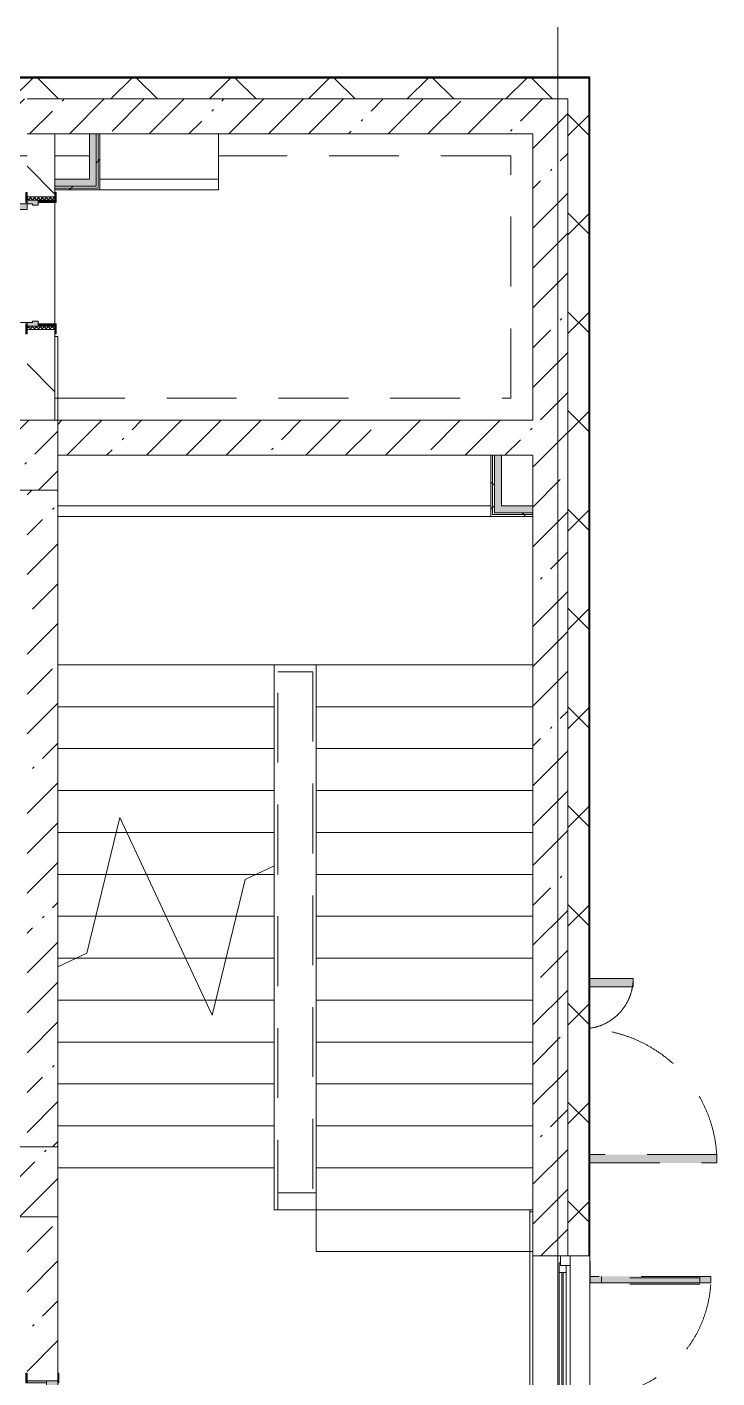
# Model space of a CAD drawing. Header units: millimetres. Extents: x -3917 to 185442, y -8553 to 29000.
# Drawn here: x 179642 to 184580, y 12246 to 21915 of the extents above; entities that cross this region are included whole.
import ezdxf

# ---------------------------------------------------------------- set-up
doc = ezdxf.new("R2010")
doc.units = ezdxf.units.MM
doc.linetypes.add('200_ШТРИХ__ш1_п0_6_', pattern=[800, 500, -300])
for name, color, linetype, lineweight in [('A-DETL-MBND-1', 7, '200_ШТРИХ__ш1_п0_6_', 9), ('A-GLAZ-2', 7, 'Continuous', 5), ('A-WALL', 7, 'Continuous', 9), ('A-WALL-4', 7, 'Continuous', 5), ('I-WALL-4', 7, 'Continuous', 5), ('S-COLS-4', 7, 'Continuous', 5), ('S-STRS-1', 7, 'Continuous', 5), ('S-STRS-MBND-1', 7, 'Continuous', 5), ('Оси', 7, 'Continuous', 9)]:
    doc.layers.add(name, color=color, linetype=linetype, lineweight=lineweight)
for name, color, linetype, lineweight, true_color in [('A-DOOR-1', 7, 'Continuous', 5, 0xaaaaaa), ('A-DOOR-2', 7, 'Continuous', 5, 0xe2e2e2), ('A-DOOR-FRAM-1', 7, 'Continuous', 5, 0xe2e2e2), ('A-DOOR-FRAM-2', 7, 'Continuous', 5, 0xaaaaaa), ('A-FLOR-2', 7, 'Continuous', 5, 0xaaaaaa), ('I-WALL-2', 7, 'Continuous', 5, 0xe7e7e7)]:
    doc.layers.add(name, color=color, linetype=linetype, lineweight=lineweight, true_color=true_color)
pattern_1 = [(45, (58431.5, 0), (-285.1231, 285.1231), []), (45, (58716.64, 0), (-285.1231, 285.1231), [504.031, -100.806, 16.764, -84.042])]
pattern_2 = [(45, (58431.5, 0), (-353.5534, 353.5534), []), (135, (58431.5, 0), (-353.5534, -353.5534), [])]
pattern_3 = [(45, (58431.5, 0), (-530.33, 530.33), []), (135, (58431.5, 0), (-530.33, -530.33), [])]

# ---------------------------------------------------------------- blocks, each defined once
blk = doc.blocks.new('110_Дверь_СКБ_2Ст - Д-1_л_Лестничная клетка EIS60 2-32142534-2_10_1_птичка')
at = {"layer": 'A-DOOR-2'}
for points in [[(662.5, 110), (662.5, 1010), (612.5, 1010), (612.5, 110)], [(-587.5, 510), (-637.5, 510), (-637.5, 110), (-587.5, 110), (-587.5, 433.2)], [(712.5, 30), (697.5, 30), (697.5, -110), (712.5, -110), (712.5, -30.6)]]:
    blk.add_hatch(color=256, dxfattribs=at).paths.add_polyline_path(points)
h = blk.add_hatch(color=256, dxfattribs=at)
h.paths.add_polyline_path([(712.5, 110), (662.5, 110), (662.5, 60), (652.5, 60), (652.5, 30), (712.5, 30)])
h.paths.add_polyline_path([(-627.5, 30), (-627.5, 60), (-637.5, 60), (-637.5, 110), (-687.5, 110), (-687.5, 30)])
at = {"layer": 'A-DOOR-FRAM-1'}
for points in [[(-672.5, 110), (-672.5, 118), (-742.5, 118), (-742.5, 110)], [(767.5, 110), (767.5, 118), (697.5, 118), (697.5, 110)], [(-672.5, 30), (-687.5, 30), (-687.5, -110), (-672.5, -110), (-672.5, -30.6)], [(-672.5, -110), (-742.5, -110), (-742.5, -118), (-672.5, -118)], [(767.5, -118), (767.5, -110), (697.5, -110), (697.5, -118)]]:
    blk.add_hatch(color=256, dxfattribs=at).paths.add_polyline_path(points)
at = {"layer": 'A-DOOR-1'}
for p, q in [((662.5, 1010), (612.5, 1010)), ((612.5, 1010), (612.5, 110)), ((662.5, 110), (662.5, 1010)), ((-637.5, 510), (-637.5, 110)), ((-587.5, 510), (-637.5, 510)), ((-587.5, 110), (-587.5, 510)), ((-637.5, 110), (-587.5, 110)), ((612.5, 110), (662.5, 110))]:
    blk.add_line(p, q, dxfattribs=at)
for centre, radius, start, end in [((662.5, 110), 900, 90, 180), ((-637.5, 110), 400, 360, 90)]:
    blk.add_arc(centre, radius, start, end, dxfattribs=at)
at = {"layer": 'A-DOOR-FRAM-2'}
for p, q in [((-672.5, 118), (-742.5, 118)), ((-742.5, 118), (-742.5, 110)), ((-742.5, 110), (-672.5, 110)), ((-637.5, 110), (-687.5, 110)), ((-687.5, 110), (-687.5, 30)), ((-672.5, 110), (-672.5, 118)), ((-637.5, 60), (-637.5, 110)), ((662.5, 110), (662.5, 60)), ((712.5, 110), (662.5, 110)), ((767.5, 118), (697.5, 118)), ((697.5, 118), (697.5, 110)), ((697.5, 110), (767.5, 110)), ((712.5, 30), (712.5, 110)), ((767.5, 110), (767.5, 118)), ((-687.5, 30), (-627.5, 30)), ((-672.5, 30), (-687.5, 30)), ((-687.5, 30), (-687.5, -110)), ((-672.5, -110), (-672.5, 30)), ((-627.5, 60), (-637.5, 60)), ((-627.5, 30), (-627.5, 60)), ((662.5, 60), (652.5, 60)), ((652.5, 60), (652.5, 30)), ((652.5, 30), (712.5, 30)), ((712.5, 30), (697.5, 30)), ((697.5, 30), (697.5, -110)), ((712.5, -110), (712.5, 30)), ((-672.5, -110), (-742.5, -110)), ((-742.5, -110), (-742.5, -118)), ((-742.5, -118), (-672.5, -118)), ((-687.5, -110), (-672.5, -110)), ((-672.5, -118), (-672.5, -110)), ((697.5, -110), (712.5, -110)), ((767.5, -110), (697.5, -110)), ((697.5, -110), (697.5, -118)), ((697.5, -118), (767.5, -118)), ((767.5, -118), (767.5, -110))]:
    blk.add_line(p, q, dxfattribs=at)
blk = doc.blocks.new('120_Окно_СКБ_1Ст - 120_Окно_СКБ_1Ст 1200х2500_h_ с форточкой2-24160662-2_10_1_птичка')
at = {"layer": 'A-GLAZ-2'}
for p, q in [((-600, -127), (-600, -57)), ((-600, -57), (-530, -57)), ((600, -57), (-600, -57)), ((-530, -57), (-530, -127)), ((530, -87), (-530, -87)), ((-530, -87), (-530, -127)), ((-480, -137), (-480, -87)), ((480, -137), (480, -87)), ((530, -127), (530, -57)), ((530, -57), (600, -57)), ((530, -127), (530, -87)), ((600, -57), (600, -127)), ((-530, -127), (-600, -127)), ((-600, -127), (-550, -127)), ((-530, -127), (-550, -127)), ((-550, -127), (-550, -137)), ((-550, -137), (550, -137)), ((550, -137), (-550, -137)), ((-480, -107), (480, -107)), ((480, -117), (-480, -117)), ((600, -127), (530, -127)), ((550, -127), (530, -127)), ((550, -127), (600, -127)), ((550, -137), (550, -127))]:
    blk.add_line(p, q, dxfattribs=at)
blk = doc.blocks.new('110_Дверь_СКБ_1Ст_Внутренняя1 - Д-8 950x2100h_охрана-V106-2_10_1_птичка')
at = {"layer": 'A-DOOR-1'}
h = blk.add_hatch(dxfattribs=at)
h.set_pattern_fill('FP_128', color=256, style=0, pattern_type=2)
h.set_pattern_definition([(135, (1826.41, 164.685), (-14.14214, -14.14214), []), (225, (1826.41, 164.685), (14.14214, -14.14214), [])])
h.paths.add_polyline_path([(487.5, 100), (462.5, 100), (462.5, -100), (487.5, -100), (487.5, -34.8)])
at = {"layer": 'A-DOOR-2'}
h = blk.add_hatch(color=256, dxfattribs=at)
h.paths.add_polyline_path([(-437.5, 100), (-437.5, 20), (-402.5, 20), (-402.5, 60), (-412.5, 60), (-416.2, 100)])
h.paths.add_polyline_path([(437.5, 100), (437.5, 60), (427.5, 60), (427.5, 20), (462.5, 20), (462.5, 100)])
at = {"layer": 'A-DOOR-FRAM-1'}
for points in [[(397.5, 950), (397.5, 100), (437.5, 100), (437.5, 950)], [(-492.5, 108), (-492.5, 100), (-422.5, 100), (-422.5, 108)], [(511.4, 108), (447.5, 108), (447.5, 100), (517.5, 100), (517.5, 108)], [(-422.5, 20), (-437.5, 20), (-437.5, -100), (-422.5, -100), (-422.5, -34.8)], [(462.5, 20), (447.5, 20), (447.5, -100), (462.5, -100), (462.5, -34.8)], [(-492.5, -100), (-492.5, -108), (-422.5, -108), (-422.5, -100)], [(447.5, -100), (447.5, -108), (517.5, -108), (517.5, -100)]]:
    blk.add_hatch(color=256, dxfattribs=at).paths.add_polyline_path(points)
at = {"layer": 'A-DOOR-FRAM-2'}
h = blk.add_hatch(dxfattribs=at)
h.set_pattern_fill('FP_129', color=256, style=0, pattern_type=2)
h.set_pattern_definition([(45, (-296.384, 164.685), (-14.1421, 14.1421), []), (135, (-296.384, 164.685), (-14.1421, -14.1421), [])])
h.paths.add_polyline_path([(-437.5, 100), (-462.5, 100), (-462.5, -100), (-437.5, -100), (-437.5, -34.8)])
at = {"layer": 'A-DOOR-1'}
for p, q in [((437.5, 950), (397.5, 950)), ((397.5, 950), (397.5, 100)), ((437.5, 100), (437.5, 950)), ((397.5, 100), (437.5, 100))]:
    blk.add_line(p, q, dxfattribs=at)
blk.add_arc((437.5, 100), 850, 90, 180, dxfattribs=at)
at = {"layer": 'A-DOOR-FRAM-2'}
for p, q in [((-422.5, 108), (-492.5, 108)), ((-492.5, 108), (-492.5, 100)), ((-492.5, 100), (-422.5, 100)), ((-437.5, 100), (-462.5, 100)), ((-462.5, 100), (-462.5, -100)), ((-412.5, 100), (-437.5, 100)), ((-437.5, 100), (-437.5, 20)), ((-437.5, -100), (-437.5, 100)), ((-422.5, 100), (-437.5, 100)), ((-437.5, 100), (-437.5, 99)), ((-437.5, 99), (-422.5, 99)), ((-422.5, 100), (-422.5, 108)), ((-422.5, 99), (-422.5, 100)), ((-412.5, 60), (-412.5, 100)), ((437.5, 100), (437.5, 60)), ((462.5, 100), (437.5, 100)), ((517.5, 108), (447.5, 108)), ((447.5, 108), (447.5, 100)), ((462.5, 100), (447.5, 100)), ((447.5, 100), (447.5, 99)), ((447.5, 100), (517.5, 100)), ((447.5, 99), (462.5, 99)), ((462.5, 20), (462.5, 100)), ((487.5, 100), (462.5, 100)), ((462.5, 100), (462.5, -100)), ((462.5, 99), (462.5, 100)), ((487.5, -100), (487.5, 100)), ((517.5, 100), (517.5, 108)), ((-437.5, 20), (-402.5, 20)), ((-422.5, 20), (-437.5, 20)), ((-437.5, 20), (-437.5, -100)), ((-422.5, -100), (-422.5, 20)), ((-402.5, 60), (-412.5, 60)), ((-402.5, 20), (-402.5, 60)), ((437.5, 60), (427.5, 60)), ((427.5, 60), (427.5, 20)), ((427.5, 20), (462.5, 20)), ((462.5, 20), (447.5, 20)), ((447.5, 20), (447.5, -100)), ((462.5, -100), (462.5, 20)), ((-422.5, -100), (-492.5, -100)), ((-492.5, -100), (-492.5, -108)), ((-492.5, -108), (-422.5, -108)), ((-462.5, -100), (-437.5, -100)), ((-437.5, -100), (-422.5, -100)), ((-422.5, -108), (-422.5, -100)), ((447.5, -100), (462.5, -100)), ((517.5, -100), (447.5, -100)), ((447.5, -100), (447.5, -108)), ((447.5, -108), (517.5, -108)), ((462.5, -100), (487.5, -100)), ((517.5, -108), (517.5, -100))]:
    blk.add_line(p, q, dxfattribs=at)
blk = doc.blocks.new('110_Дверь_СКБ_2Ст_Наружная - ДН-3_1_л__ Двухстворчатая 1200 х2900 из подвала EI30-23667726-2_10_1_птичка')
at = {"layer": 'A-DETL-MBND-1'}
for points in [[(679.5, 989), (619.5, 989), (619.5, 79), (679.5, 79)], [(-580.5, 79), (-580.5, 389), (-640.5, 389), (-640.5, 79)]]:
    blk.add_hatch(color=256, dxfattribs=at).paths.add_polyline_path(points)
for p, q in [((679.5, 989), (619.5, 989)), ((619.5, 989), (619.5, 79)), ((679.5, 79), (679.5, 989)), ((-640.5, 389), (-640.5, 79)), ((-580.5, 389), (-640.5, 389)), ((-580.5, 79), (-580.5, 389))]:
    blk.add_line(p, q, dxfattribs=at)
for centre, radius, start, end in [((679.5, 29), 960, 90, 176.98148), ((-640.5, 29), 360, 8.16602, 90)]:
    blk.add_arc(centre, radius, start, end, dxfattribs=at)
blk = doc.blocks.new('Дверь_Витражная_СКБ_2Ст - ВН-6-31912847-2_10_1_птичка')
at = {"layer": 'A-DETL-MBND-1'}
for points in [[(-643, -370), (-598, -370), (-598, -20), (-643, -20)], [(562, -884), (607, -884), (607, -20), (562, -20)]]:
    blk.add_hatch(color=256, dxfattribs=at).paths.add_polyline_path(points)
for p, q in [((-607, -20), (-715, -20)), ((-715, -20), (-607, -20)), ((-598, -20), (-643, -20)), ((-643, -370), (-643, -20)), ((-598, -20), (-643, -20)), ((-643, -20), (-643, -370)), ((-607, -370), (-607, -20)), ((-598, -370), (-598, -20)), ((-598, -370), (-598, -20)), ((562, -20), (607, -20)), ((562, -884), (562, -20)), ((562, -20), (562, -884)), ((607, -20), (562, -20)), ((607, -884), (607, -20)), ((607, -884), (607, -20)), ((607, -20), (715, -20)), ((607, -20), (715, -20)), ((607, -884), (607, -20)), ((-643, -100), (-598, -100)), ((-633, -290), (-633, -100)), ((-589, -290), (-589, -100)), ((553, -804), (553, -100)), ((607, -100), (562, -100)), ((597, -804), (597, -100)), ((-643, -290), (-598, -290)), ((-643, -370), (-598, -370)), ((-643, -370), (-598, -370)), ((607, -804), (562, -804)), ((607, -884), (562, -884)), ((562, -884), (607, -884))]:
    blk.add_line(p, q, dxfattribs=at)
for centre, radius, start, end in [((-607, -20), 350, 270, 0), ((607, -20), 864, 180, 270)]:
    blk.add_arc(centre, radius, start, end, dxfattribs=at)
blk = doc.blocks.new('BSC_Колонна _Прямоугольная - 500х500-22291386-2_10_1_птичка')
at = {"layer": 'S-COLS-4'}
h = blk.add_hatch(dxfattribs=at)
h.set_pattern_fill('FP_213', color=256, style=0, pattern_type=2)
h.set_pattern_definition([(45, (-121180, -13650), (-285.1231, 285.1231), []), (45, (-120894.88, -13650), (-285.1231, 285.1231), [504.031, -100.806, 16.764, -84.042])])
h.paths.add_polyline_path([(-250, -250), (250, -250), (250, 250), (-250, 250), (-250, -115.2)])
for p, q in [((250, 250), (-250, 250)), ((-250, 250), (-250, -250)), ((250, -250), (250, 250)), ((-250, -250), (250, -250))]:
    blk.add_line(p, q, dxfattribs=at)
blk = doc.blocks.new('BSC_Колонна _Прямоугольная - 500х500-V211-2_10_1_птичка')
at = {"layer": 'S-COLS-4'}
h = blk.add_hatch(dxfattribs=at)
h.set_pattern_fill('FP_222', color=256, style=0, pattern_type=2)
h.set_pattern_definition([(45, (-121180, -18850), (-285.1231, 285.1231), []), (45, (-120894.88, -18850), (-285.1231, 285.1231), [504.031, -100.806, 16.764, -84.042])])
h.paths.add_polyline_path([(-250, -250), (250, -250), (250, 250), (-250, 250), (-250, -109.1)])
for p, q in [((250, 250), (-250, 250)), ((-250, 250), (-250, -250)), ((250, -250), (250, 250)), ((-250, -250), (250, -250))]:
    blk.add_line(p, q, dxfattribs=at)
blk = doc.blocks.new('Зашивка приборов отопления30 - Зашивка приборов отопления-33323465-2_10_1_птичка')
at = {"layer": 'A-WALL-4'}
for p, q in [((121290.8, 18669.6), (124390.8, 18669.6)), ((124390.8, 18669.6), (121290.8, 18669.6)), ((121290.8, 18594.6), (124390.8, 18594.6))]:
    blk.add_line(p, q, dxfattribs=at)
blk = doc.blocks.new('Зашивка приборов отопления44 - Зашивка приборов отопления-33398827-2_10_1_птичка')
at = {"layer": 'A-WALL-4'}
for p, q in [((122140.8, 18669.6), (122140.8, 18994.6)), ((121290.8, 18669.6), (122140.8, 18669.6)), ((122141.3, 18669.6), (121290.8, 18669.6)), ((122141.3, 18594.6), (122141.3, 18669.6)), ((121290.8, 18594.6), (122141.3, 18594.6))]:
    blk.add_line(p, q, dxfattribs=at)

msp = doc.modelspace()

# ---------------------------------------------------------------- hatches: boundary and pattern name
at = {"layer": 'A-WALL-4'}
h = msp.add_hatch(dxfattribs=at)
h.set_pattern_fill('FP_115', color=256, style=0, pattern_type=2)
h.set_pattern_definition(pattern_2)
h.paths.add_polyline_path([(183661.5, 21400), (183661.5, 21550), (178581.7, 21550), (178581.7, 21400), (183511.5, 21400)])
h.paths.add_polyline_path([(177681.7, 21400), (177681.7, 21550), (176332, 21550), (176332, 21400), (176938.4, 21400)])
h.paths.add_polyline_path([(164880.6, 21400), (165282, 21400), (165282, 21550), (163981.7, 21550), (163981.7, 21400), (164481.5, 21400)])
h.paths.add_polyline_path([(167482, 21400), (167482, 21550), (166182, 21550), (166182, 21400), (166735.7, 21400)])
h.paths.add_polyline_path([(168382, 21400), (169681.5, 21400), (169681.5, 21550), (168382, 21550)])
h.paths.add_polyline_path([(174532, 21400), (175432, 21400), (175432, 21550), (174032, 21550), (174032, 21400), (174155.8, 21400)])
h.paths.add_polyline_path([(170581.5, 21400), (171732, 21400), (171732, 21550), (170581.5, 21550)])
h.paths.add_polyline_path([(158388, 21400), (159581.5, 21400), (159581.5, 21550), (155041.5, 21550), (155041.5, 21400), (157460.5, 21400)])
h.paths.add_polyline_path([(160481.5, 21400), (161681.7, 21400), (161681.7, 21550), (160481.5, 21550)])
h.paths.add_polyline_path([(151741.5, 21400), (151741.5, 21550), (151491.5, 21550), (151491.5, 21400)])
h = msp.add_hatch(dxfattribs=at)
h.set_pattern_fill('FP_115', color=256, style=0, pattern_type=2)
h.set_pattern_definition(pattern_2)
h.paths.add_polyline_path([(183511.5, -250), (183661.5, -250), (183661.5, 7700), (183511.5, 7700), (183511.5, -100)])
h.paths.add_polyline_path([(183661.5, 10000), (183661.5, 11920), (183511.5, 11920), (183511.5, 10000)])
h.paths.add_polyline_path([(183661.5, 13120), (183661.5, 21400), (183511.5, 21400), (183511.5, 13120)])
at = {"layer": 'I-WALL-2'}
for points in [[(180137.5, 20775), (180137.5, 21150), (180087.5, 21150), (180087.5, 20775)], [(180087.5, 20775), (180087.5, 20825), (179841.5, 20825), (179841.5, 20775)], [(183036.5, 18487.5), (183036.5, 18850), (182986.5, 18850), (182986.5, 18487.5)], [(183261.5, 18437.5), (183261.5, 18487.5), (182986.5, 18487.5), (182986.5, 18437.5)]]:
    msp.add_hatch(color=256, dxfattribs=at).paths.add_polyline_path(points)
at = {"layer": 'I-WALL-4'}
h = msp.add_hatch(dxfattribs=at)
h.set_pattern_fill('FP_123', color=256, style=0, pattern_type=2)
h.set_pattern_definition(pattern_1)
h.paths.add_polyline_path([(170581.5, 21150), (171732, 21150), (171732, 21400), (170581.5, 21400)])
h.paths.add_polyline_path([(174532, 21150), (175432, 21150), (175432, 21400), (174532, 21400), (174532, 21239.3)])
h.paths.add_polyline_path([(179641.5, 21150), (179641.5, 21400), (179281.5, 21400), (179281.5, 21150)])
h.paths.add_polyline_path([(176947, 21150), (177681.7, 21150), (177681.7, 21400), (176332, 21400), (176332, 21150), (176938.4, 21150)])
h.paths.add_polyline_path([(159569, 21150), (159581.5, 21150), (159581.5, 21400), (159231.5, 21400), (159231.5, 21150), (159556.5, 21150)])
h.paths.add_polyline_path([(161170.5, 21150), (161681.7, 21150), (161681.7, 21400), (160481.5, 21400), (160481.5, 21150)])
h.paths.add_polyline_path([(164481.5, 21150), (165282, 21150), (165282, 21400), (164481.5, 21400)])
h.paths.add_polyline_path([(166735.7, 21150), (167482, 21150), (167482, 21400), (166182, 21400), (166182, 21150), (166656.5, 21150)])
h.paths.add_polyline_path([(169681.5, 21150), (169681.5, 21400), (169481.5, 21400), (169481.5, 21150), (169518.2, 21150)])
h.paths.add_polyline_path([(168781.5, 21150), (168781.5, 21400), (168382, 21400), (168382, 21150), (168590.7, 21150)])
h = msp.add_hatch(dxfattribs=at)
h.set_pattern_fill('FP_123', color=256, style=0, pattern_type=2)
h.set_pattern_definition(pattern_1)
h.paths.add_polyline_path([(183261.5, 21150), (183261.5, 21400), (179641.5, 21400), (179641.5, 21150), (181576, 21150)])
h = msp.add_hatch(dxfattribs=at)
h.set_pattern_fill('FP_123', color=256, style=0, pattern_type=2)
h.set_pattern_definition(pattern_1)
h.paths.add_polyline_path([(183431, 10600), (183511.5, 10600), (183511.5, 11920), (183261.5, 11920), (183261.5, 10600)])
h.paths.add_polyline_path([(183511.5, 13120), (183511.5, 21400), (183261.5, 21400), (183261.5, 13120), (183431, 13120)])
h = msp.add_hatch(dxfattribs=at)
h.set_pattern_fill('FP_126', color=256, style=0, pattern_type=2)
h.set_pattern_definition([(135, (58431.5, 0), (-353.5534, -353.5534), [])])
h.paths.add_polyline_path([(179641.5, 19100), (179841.5, 19100), (179841.5, 19750), (179641.5, 19750), (179641.5, 19319.3)])
h.paths.add_polyline_path([(179841.5, 20700), (179841.5, 21150), (179641.5, 21150), (179641.5, 20700), (179720.9, 20700)])
h = msp.add_hatch(dxfattribs=at)
h.set_pattern_fill('FP_227', color=256, style=0, pattern_type=2)
h.set_pattern_definition(pattern_3)
h.paths.add_polyline_path([(180150, 20762.5), (180150, 21150), (180137.5, 21150), (180137.5, 20762.5)])
h = msp.add_hatch(dxfattribs=at)
h.set_pattern_fill('FP_227', color=256, style=0, pattern_type=2)
h.set_pattern_definition(pattern_3)
h.paths.add_polyline_path([(180162.5, 20750), (180162.5, 21150), (180150, 21150), (180150, 20750)])
h = msp.add_hatch(dxfattribs=at)
h.set_pattern_fill('FP_227', color=256, style=0, pattern_type=2)
h.set_pattern_definition(pattern_3)
h.paths.add_polyline_path([(180137.5, 20762.5), (180137.5, 20775), (179841.5, 20775), (179841.5, 20762.5), (180087.5, 20762.5)])
h = msp.add_hatch(dxfattribs=at)
h.set_pattern_fill('FP_227', color=256, style=0, pattern_type=2)
h.set_pattern_definition(pattern_3)
h.paths.add_polyline_path([(180087.5, 20750), (180150, 20750), (180150, 20762.5), (179841.5, 20762.5), (179841.5, 20750)])
h = msp.add_hatch(dxfattribs=at)
h.set_pattern_fill('FP_123', color=256, style=0, pattern_type=2)
h.set_pattern_definition(pattern_1)
h.paths.add_polyline_path([(183261.5, 18850), (183261.5, 19100), (179861.5, 19100), (179861.5, 18850), (183036.5, 18850)])
h = msp.add_hatch(dxfattribs=at)
h.set_pattern_fill('FP_227', color=256, style=0, pattern_type=2)
h.set_pattern_definition(pattern_3)
h.paths.add_polyline_path([(182974, 18425), (182974, 18850), (182961.5, 18850), (182961.5, 18425)])
h = msp.add_hatch(dxfattribs=at)
h.set_pattern_fill('FP_227', color=256, style=0, pattern_type=2)
h.set_pattern_definition(pattern_3)
h.paths.add_polyline_path([(182974, 18437.5), (182986.5, 18437.5), (182986.5, 18850), (182974, 18850), (182974, 18487.5)])
h = msp.add_hatch(dxfattribs=at)
h.set_pattern_fill('FP_123', color=256, style=0, pattern_type=2)
h.set_pattern_definition(pattern_1)
h.paths.add_polyline_path([(179720.9, 10600), (179861.5, 10600), (179861.5, 10825), (179641.5, 10825), (179641.5, 10600)])
h.paths.add_polyline_path([(179720.9, 12225), (179861.5, 12225), (179861.5, 13400), (179641.5, 13400), (179641.5, 12225)])
h.paths.add_polyline_path([(179654.7, 13900), (179861.5, 13900), (179861.5, 18600), (179641.5, 18600), (179641.5, 13900)])
h = msp.add_hatch(dxfattribs=at)
h.set_pattern_fill('FP_227', color=256, style=0, pattern_type=2)
h.set_pattern_definition(pattern_3)
h.paths.add_polyline_path([(183261.5, 18412.5), (183261.5, 18425), (182961.5, 18425), (182961.5, 18412.5)])
h = msp.add_hatch(dxfattribs=at)
h.set_pattern_fill('FP_227', color=256, style=0, pattern_type=2)
h.set_pattern_definition(pattern_3)
h.paths.add_polyline_path([(183261.5, 18425), (183261.5, 18437.5), (182974, 18437.5), (182974, 18425)])
h = msp.add_hatch(dxfattribs=at)
h.set_pattern_fill('FP_127', color=256, style=0, pattern_type=2)
h.set_pattern_definition([(45, (58431.52, 0), (-176.7767, 176.7767), [])])
h.paths.add_polyline_path([(179641.5, 12450), (179641.5, 12530), (178891.5, 12530), (178891.5, 12450)])

# ---------------------------------------------------------------- linework, layer by layer
at = {"layer": 'A-DETL-MBND-1'}
for p, q in [((179641.5, 20992), (179439.5, 20992)), ((180087.5, 20992), (179841.5, 20992)), ((183103.5, 20992), (181012.5, 20992)), ((183103.5, 19258), (183103.5, 20992)), ((179841.5, 19258), (183103.5, 19258)), ((181436.5, 13450), (181436.5, 17300)), ((181686.5, 17300), (181436.5, 17300)), ((181686.5, 17300), (181686.5, 13570)), ((181436.5, 13570), (181711.5, 13570))]:
    msp.add_line(p, q, dxfattribs=at)
at = {"layer": 'A-FLOR-2'}
for p, q in [((179841.5, 19700), (179861.5, 19700)), ((179861.5, 19700), (179861.5, 19100)), ((181411.5, 13450), (181411.5, 13750)), ((183240.5, 13450), (181411.5, 13450)), ((183240.5, 10600), (183240.5, 13450)), ((183261.5, 13435), (183240.5, 13435))]:
    msp.add_line(p, q, dxfattribs=at)
at = {"layer": 'A-WALL'}
for p, q in [((183664.5, 21553), (178581.7, 21553)), ((183661.5, 21550), (178581.7, 21550)), ((183661.5, 13120), (183661.5, 21550)), ((183664.5, 13120), (183664.5, 21553)), ((183511.5, 21400), (183511.5, 13120)), ((179841.5, 21150), (179641.5, 21150)), ((180162.5, 21150), (180087.5, 21150)), ((180137.5, 20775), (180137.5, 21150)), ((180150, 20762.5), (180150, 21150)), ((179841.5, 20775), (180137.5, 20775)), ((179841.5, 20762.5), (180150, 20762.5)), ((183036.5, 18850), (182961.5, 18850)), ((182974, 18850), (182974, 18425)), ((182986.5, 18850), (182986.5, 18437.5)), ((183261.5, 18412.5), (183261.5, 18487.5)), ((182974, 18425), (183261.5, 18425)), ((182986.5, 18437.5), (183261.5, 18437.5))]:
    msp.add_line(p, q, dxfattribs=at)
at = {"layer": 'A-WALL-4'}
for p, q in [((183669.5, 21558), (178581.7, 21558)), ((183669.5, -258), (183669.5, 21558)), ((179641.5, 21400), (183511.5, 21400)), ((183511.5, 13120), (183669.5, 13120))]:
    msp.add_line(p, q, dxfattribs=at)
at = {"layer": 'I-WALL-4'}
for p, q in [((179841.5, 21150), (180087.5, 21150)), ((179841.5, 20730), (179841.5, 21150)), ((180087.5, 21150), (180087.5, 20825)), ((180162.5, 21150), (183261.5, 21150)), ((180162.5, 20750), (180162.5, 21150)), ((183261.5, 21150), (183261.5, 19100)), ((180087.5, 20825), (179841.5, 20825)), ((179841.5, 20750), (180162.5, 20750)), ((179841.5, 20660), (179841.5, 19790)), ((179841.5, 19100), (179841.5, 19720)), ((183261.5, 19100), (179861.5, 19100)), ((179861.5, 18850), (182961.5, 18850)), ((182961.5, 18850), (182961.5, 18412.5)), ((183036.5, 18850), (183261.5, 18850)), ((183036.5, 18487.5), (183036.5, 18850)), ((183261.5, 18850), (183261.5, 18487.5)), ((179861.5, 13900), (179861.5, 18600)), ((183261.5, 18487.5), (183036.5, 18487.5)), ((182961.5, 18412.5), (183261.5, 18412.5)), ((183261.5, 18412.5), (183261.5, 10600)), ((179861.5, 12280), (179861.5, 13400)), ((183261.5, 13120), (183511.5, 13120))]:
    msp.add_line(p, q, dxfattribs=at)
at = {"layer": 'S-STRS-1'}
for p, q in [((179861.5, 17350), (181411.5, 17350)), ((179861.5, 17350), (181411.5, 17350)), ((181411.5, 17350), (181711.5, 17350)), ((181411.5, 17050), (181411.5, 17350)), ((183261.5, 17350), (181711.5, 17350)), ((181711.5, 17350), (181711.5, 17050)), ((183261.5, 17350), (181711.5, 17350)), ((179861.5, 17050), (181411.5, 17050)), ((179861.5, 17050), (181411.5, 17050)), ((181411.5, 16750), (181411.5, 17050)), ((181711.5, 17050), (181711.5, 16750)), ((183261.5, 17050), (181711.5, 17050)), ((183261.5, 17050), (181711.5, 17050)), ((179861.5, 16750), (181411.5, 16750)), ((179861.5, 16750), (181411.5, 16750)), ((181411.5, 16450), (181411.5, 16750)), ((181711.5, 16750), (181711.5, 16450)), ((183261.5, 16750), (181711.5, 16750)), ((183261.5, 16750), (181711.5, 16750)), ((179861.5, 16450), (181411.5, 16450)), ((179861.5, 16450), (181411.5, 16450)), ((181411.5, 16150), (181411.5, 16450)), ((181711.5, 16450), (181711.5, 16150)), ((183261.5, 16450), (181711.5, 16450)), ((183261.5, 16450), (181711.5, 16450)), ((179861.5, 16150), (180280.1, 16150)), ((179861.5, 16150), (180280.1, 16150)), ((180280.1, 16150), (180356.7, 16150)), ((180280.1, 16150), (180356.7, 16150)), ((180356.7, 16150), (181411.5, 16150)), ((180356.7, 16150), (181411.5, 16150)), ((181411.5, 15911.4), (181411.5, 16150)), ((181711.5, 16150), (181711.5, 15850)), ((183261.5, 16150), (181711.5, 16150)), ((183261.5, 16150), (181711.5, 16150)), ((181411.5, 15850), (181411.5, 15911.4)), ((179861.5, 15850), (180207.2, 15850)), ((179861.5, 15850), (180207.2, 15850)), ((180207.2, 15850), (180496.6, 15850)), ((180207.2, 15850), (180496.6, 15850)), ((180496.6, 15850), (181279.9, 15850)), ((180496.6, 15850), (181279.9, 15850)), ((181279.9, 15850), (181411.5, 15850)), ((181279.9, 15850), (181411.5, 15850)), ((181411.5, 15550), (181411.5, 15850)), ((181711.5, 15850), (181711.5, 15550)), ((183261.5, 15850), (181711.5, 15850)), ((183261.5, 15850), (181711.5, 15850)), ((179861.5, 15550), (180134.3, 15550)), ((179861.5, 15550), (180134.3, 15550)), ((180134.3, 15550), (180636.5, 15550)), ((180134.3, 15550), (180636.5, 15550)), ((180636.5, 15550), (181138.8, 15550)), ((180636.5, 15550), (181138.8, 15550)), ((181138.8, 15550), (181411.5, 15550)), ((181138.8, 15550), (181411.5, 15550)), ((181411.5, 15250), (181411.5, 15550)), ((181711.5, 15550), (181711.5, 15250)), ((183261.5, 15550), (181711.5, 15550)), ((183261.5, 15550), (181711.5, 15550)), ((179861.5, 15250), (179993.2, 15250)), ((179861.5, 15250), (179993.2, 15250)), ((179993.2, 15250), (180776.4, 15250)), ((179993.2, 15250), (180776.4, 15250)), ((180776.4, 15250), (181065.9, 15250)), ((180776.4, 15250), (181065.9, 15250)), ((181065.9, 15250), (181411.5, 15250)), ((181065.9, 15250), (181411.5, 15250)), ((181411.5, 14950), (181411.5, 15250)), ((181711.5, 15250), (181711.5, 14950)), ((183261.5, 15250), (181711.5, 15250)), ((183261.5, 15250), (181711.5, 15250)), ((179861.5, 14950), (180916.3, 14950)), ((179861.5, 14950), (180916.3, 14950)), ((180916.3, 14950), (180992.9, 14950)), ((180916.3, 14950), (180992.9, 14950)), ((180992.9, 14950), (181411.5, 14950)), ((180992.9, 14950), (181411.5, 14950)), ((181411.5, 14650), (181411.5, 14950)), ((181711.5, 14950), (181711.5, 14650)), ((183261.5, 14950), (181711.5, 14950)), ((183261.5, 14950), (181711.5, 14950)), ((179861.5, 14650), (181411.5, 14650)), ((179861.5, 14650), (181411.5, 14650)), ((181411.5, 14350), (181411.5, 14650)), ((181711.5, 14650), (181711.5, 14350)), ((183261.5, 14650), (181711.5, 14650)), ((183261.5, 14650), (181711.5, 14650)), ((179861.5, 14350), (181411.5, 14350)), ((179861.5, 14350), (181411.5, 14350)), ((181411.5, 14050), (181411.5, 14350)), ((181711.5, 14350), (181711.5, 14050)), ((183261.5, 14350), (181711.5, 14350)), ((183261.5, 14350), (181711.5, 14350)), ((179861.5, 14050), (181411.5, 14050)), ((179861.5, 14050), (181411.5, 14050)), ((181411.5, 13750), (181411.5, 14050)), ((181711.5, 14050), (181711.5, 13750)), ((183261.5, 14050), (181711.5, 14050)), ((183261.5, 14050), (181711.5, 14050)), ((179861.5, 13750), (181411.5, 13750)), ((179861.5, 13750), (181411.5, 13750)), ((181711.5, 13750), (181711.5, 13450)), ((183261.5, 13750), (181711.5, 13750)), ((183261.5, 13750), (181711.5, 13750)), ((183261.5, 13450), (181711.5, 13450))]:
    msp.add_line(p, q, dxfattribs=at)
at = {"layer": 'S-STRS-MBND-1'}
for p, q in [((179861.5, 18850), (179861.5, 17350)), ((183261.5, 18850), (179861.5, 18850)), ((183261.5, 17350), (183261.5, 18850)), ((179861.5, 17350), (181411.5, 17350)), ((179861.5, 15848.6), (179861.5, 17350)), ((179861.5, 17350), (181411.5, 17350)), ((181411.5, 17350), (181711.5, 17350)), ((181411.5, 15911.4), (181411.5, 17350)), ((183261.5, 17350), (181711.5, 17350)), ((181711.5, 17350), (181711.5, 13150)), ((183261.5, 17350), (181711.5, 17350)), ((183261.5, 17350), (183261.5, 13150)), ((179861.5, 17050), (181411.5, 17050)), ((179861.5, 17050), (181411.5, 17050)), ((183261.5, 17050), (181711.5, 17050)), ((183261.5, 17050), (181711.5, 17050)), ((179861.5, 16750), (181411.5, 16750)), ((179861.5, 16750), (181411.5, 16750)), ((183261.5, 16750), (181711.5, 16750)), ((183261.5, 16750), (181711.5, 16750)), ((179861.5, 16450), (181411.5, 16450)), ((179861.5, 16450), (181411.5, 16450)), ((183261.5, 16450), (181711.5, 16450)), ((183261.5, 16450), (181711.5, 16450)), ((180306.3, 16258.1), (180070.1, 15285.9)), ((180966.7, 14841.9), (180306.3, 16258.1)), ((179861.5, 16150), (180280.1, 16150)), ((179861.5, 16150), (180280.1, 16150)), ((180356.7, 16150), (181411.5, 16150)), ((180356.7, 16150), (181411.5, 16150)), ((183261.5, 16150), (181711.5, 16150)), ((183261.5, 16150), (181711.5, 16150)), ((181411.5, 15911.4), (181203, 15814.1)), ((179861.5, 15850), (180207.2, 15850)), ((179861.5, 15850), (180207.2, 15850)), ((180496.6, 15850), (181279.9, 15850)), ((180496.6, 15850), (181279.9, 15850)), ((181203, 15814.1), (180966.7, 14841.9)), ((183261.5, 15850), (181711.5, 15850)), ((183261.5, 15850), (181711.5, 15850)), ((179861.5, 15550), (180134.3, 15550)), ((179861.5, 15550), (180134.3, 15550)), ((180636.5, 15550), (181138.8, 15550)), ((180636.5, 15550), (181138.8, 15550)), ((183261.5, 15550), (181711.5, 15550)), ((183261.5, 15550), (181711.5, 15550)), ((180070.1, 15285.9), (179861.5, 15188.6)), ((179861.5, 15250), (179993.2, 15250)), ((179861.5, 15250), (179993.2, 15250)), ((180776.4, 15250), (181065.9, 15250)), ((180776.4, 15250), (181065.9, 15250)), ((183261.5, 15250), (181711.5, 15250)), ((183261.5, 15250), (181711.5, 15250)), ((180916.3, 14950), (180992.9, 14950)), ((180916.3, 14950), (180992.9, 14950)), ((183261.5, 14950), (181711.5, 14950)), ((183261.5, 14950), (181711.5, 14950)), ((183261.5, 14650), (181711.5, 14650)), ((183261.5, 14650), (181711.5, 14650)), ((183261.5, 14350), (181711.5, 14350)), ((183261.5, 14350), (181711.5, 14350)), ((183261.5, 14050), (181711.5, 14050)), ((183261.5, 14050), (181711.5, 14050)), ((183261.5, 13750), (181711.5, 13750)), ((183261.5, 13750), (181711.5, 13750)), ((183261.5, 13450), (181711.5, 13450)), ((183261.5, 13450), (181711.5, 13450)), ((183261.5, 13150), (181711.5, 13150))]:
    msp.add_line(p, q, dxfattribs=at)
at = {"layer": 'Оси'}
msp.add_line((183441.5, 10029.8), (183441.5, 21915.1), dxfattribs=at)

# ---------------------------------------------------------------- block references
at = {"layer": 'A-DETL-MBND-1'}
for name, p, rotation in [('110_Дверь_СКБ_2Ст_Наружная - ДН-3_1_л__ Двухстворчатая 1200 х2900 из подвала EI30-23667726-2_10_1_птичка', (183590.5, 14464.5), 269.9999999999999), ('Дверь_Витражная_СКБ_2Ст - ВН-6-31912847-2_10_1_птичка', (183652.5, 12365), 89.99999999999957)]:
    msp.add_blockref(name, p, dxfattribs=dict(at, rotation=rotation))
at = {"layer": 'A-DOOR-1'}
for name, p, rotation in [('110_Дверь_СКБ_1Ст_Внутренняя1 - Д-8 950x2100h_охрана-V106-2_10_1_птичка', (179741.5, 20212.5), 89.99999999999991), ('110_Дверь_СКБ_2Ст - Д-1_л_Лестничная клетка EIS60 2-32142534-2_10_1_птичка', (179751.5, 11537.5), 269.9999999999999)]:
    msp.add_blockref(name, p, dxfattribs=dict(at, rotation=rotation))
at = {"layer": 'A-GLAZ-2', "rotation": 269.9999999999999}
msp.add_blockref('120_Окно_СКБ_1Ст - 120_Окно_СКБ_1Ст 1200х2500_h_ с форточкой2-24160662-2_10_1_птичка', (183586.5, 12520), dxfattribs=at)
at = {"layer": 'A-WALL-4'}
for name, p in [('Зашивка приборов отопления44 - Зашивка приборов отопления-33398827-2_10_1_птичка', (58871.7, 2155.4)), ('Зашивка приборов отопления30 - Зашивка приборов отопления-33323465-2_10_1_птичка', (58570.7, -182.1))]:
    msp.add_blockref(name, p, dxfattribs=at)
at = {"layer": 'S-COLS-4'}
for name, p in [('BSC_Колонна _Прямоугольная - 500х500-V211-2_10_1_птичка', (179611.5, 18850)), ('BSC_Колонна _Прямоугольная - 500х500-22291386-2_10_1_птичка', (179611.5, 13650))]:
    msp.add_blockref(name, p, dxfattribs=at)

doc.saveas('drawing.dxf')
